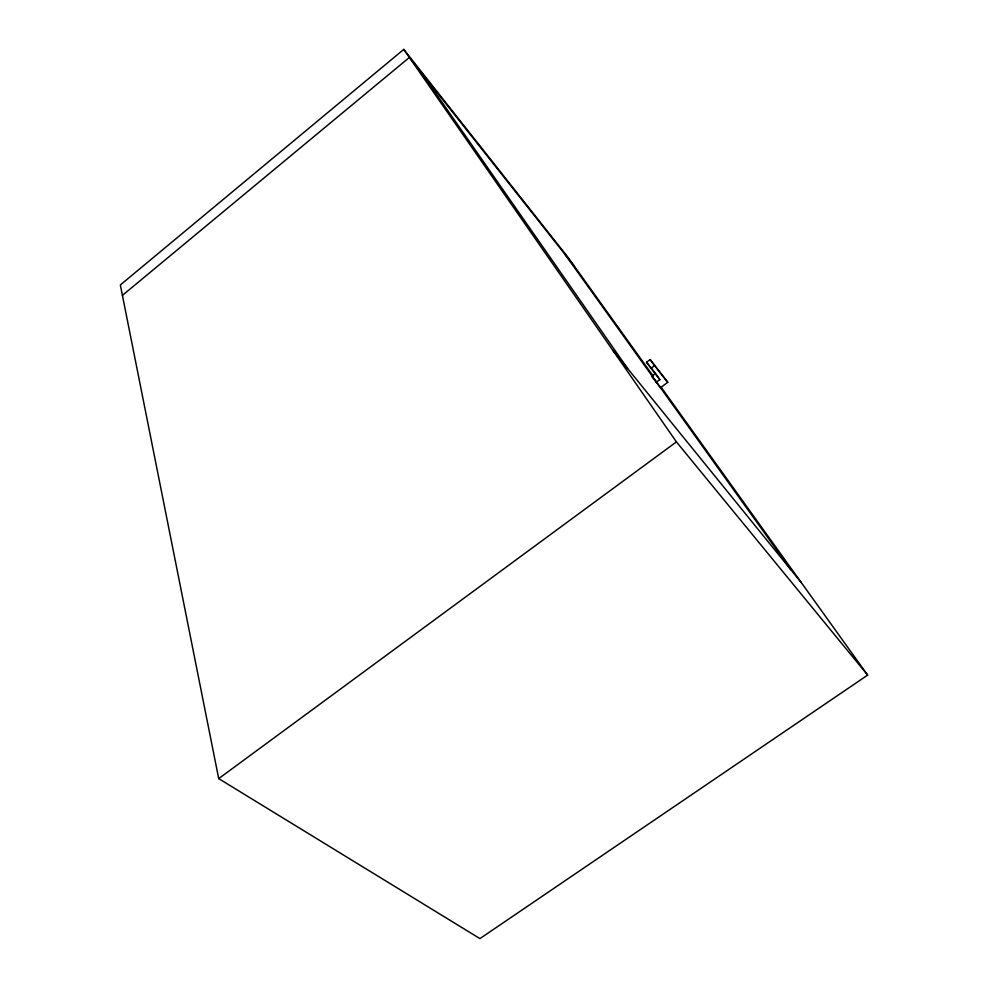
<?xml version="1.0" encoding="UTF-8"?>
<svg xmlns="http://www.w3.org/2000/svg" width="988" height="988" viewBox="0 0 988 988"><rect width="100%" height="100%" fill="white"/><g stroke="black" fill="none" stroke-linecap="round" stroke-linejoin="round"><path stroke-width="1.48" d="M653.377 376.366L567.865 257.152L403.759 49.4L120.338 284.964L218.706 778.606L479.933 938.6L867.662 675.1L660.552 386.37M122.413 295.375L409.365 57.465L574.485 266.377M659.836 379.614L646.523 362.275L650.166 359.533L667.74 382.307L660.49 387.716L651.821 376.218L655.427 373.513L659.836 379.614L656.193 382.344M650.907 368.363L654.575 365.609L667.74 382.307M218.706 778.606L676.422 441.895L867.662 675.1M612.622 350.048L801.305 582.611M651.821 376.218L656.094 381.59M646.523 362.275L655.427 373.513M650.166 359.533L654.575 365.609M564.803 254.138L790.808 569.656M421.876 73.297L627.652 368.573M403.759 49.4L676.422 441.895"/></g></svg>
